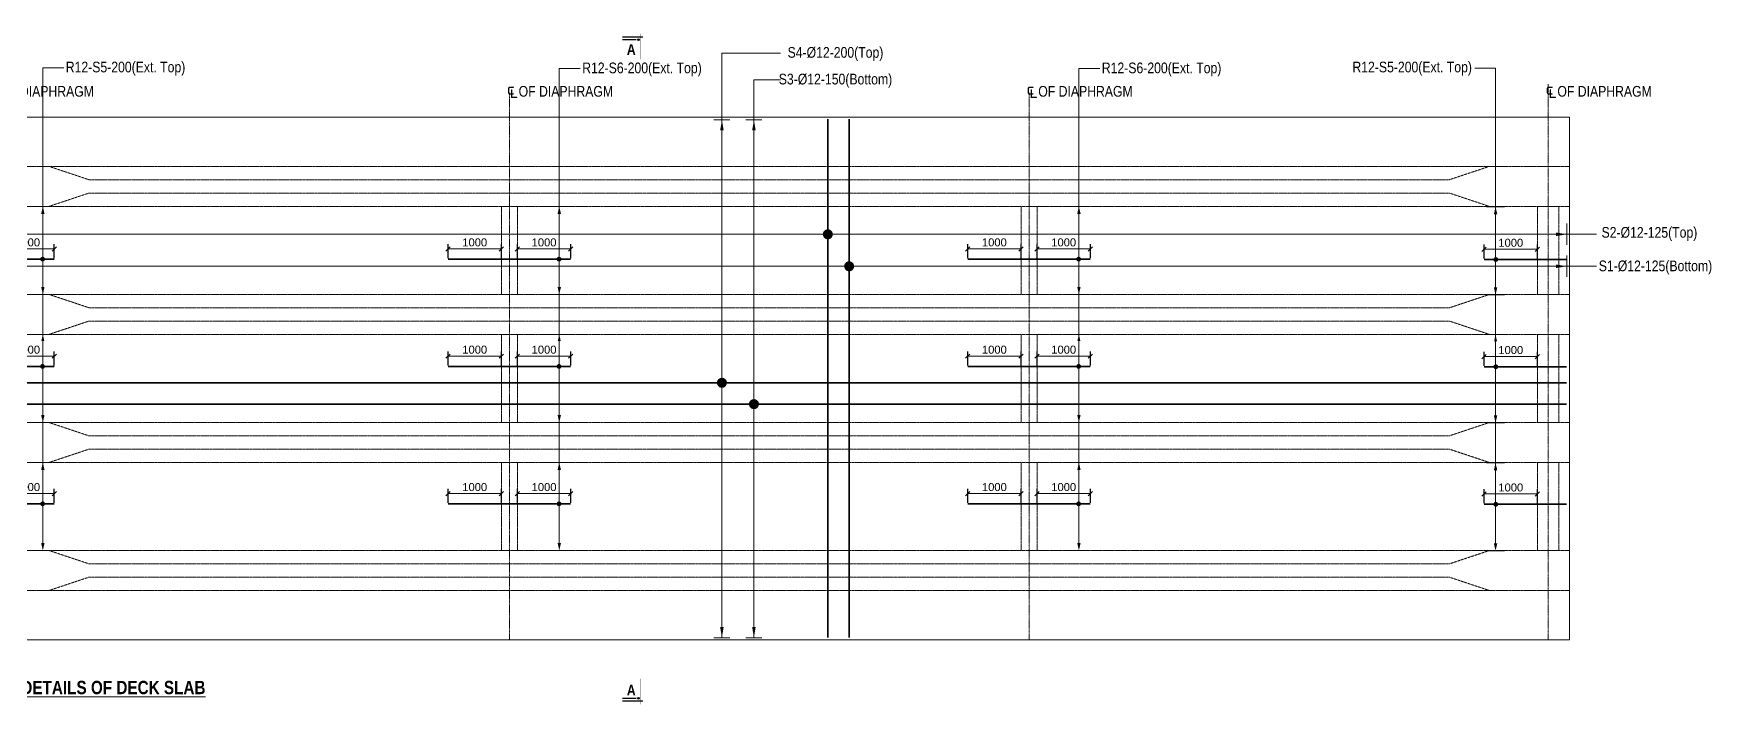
# Model space of a CAD drawing. Header units: inches. Extents: x -36047 to 217865, y -75686 to -40231.
# Drawn here: x 53171 to 84621, y -75454 to -62879 of the extents above; entities that cross this region are included whole.
import ezdxf

# ---------------------------------------------------------------- set-up
doc = ezdxf.new("R2010")
doc.units = ezdxf.units.IN
doc.header["$LTSCALE"] = 3
doc.header["$MEASUREMENT"] = 0
doc.header["$PDMODE"] = 34
for name, pattern in [('CENTER', [2, 1.25, -0.25, 0.25, -0.25]), ('DASHED', [0.75, 0.5, -0.25]), ('DASHED2', [0.375, 0.25, -0.125])]:
    doc.linetypes.add(name, pattern=pattern)
for name, color, linetype, lineweight in [('Ber', 210, 'Continuous', 35), ('Border', 250, 'Continuous', 70), ('Center Line', 9, 'Continuous', 15), ('Concrete', 4, 'Continuous', 20), ('Dimision', 4, 'Continuous', 9), ('DIMS', 150, 'Continuous', 9), ('Girder Line', 7, 'Continuous', 25), ('Text @ 100', 7, 'Continuous', 30), ('Text_Normal @ 100', 7, 'Continuous', 25), ('Text_Title @ 100', 1, 'Continuous', 20)]:
    doc.layers.add(name, color=color, linetype=linetype, lineweight=lineweight)
doc.styles.get("Standard").update_dxf_attribs({"font": 'arial.ttf'})
doc.styles.add('Swis Cn BT', font='swissc.ttf')
doc.styles.add('SWIS_B_N', font='swisscb.ttf', dxfattribs={"height": 2})
doc.styles.add('SWIS_B_T', font='swisscb.ttf', dxfattribs={"height": 2.5})
doc.styles.add('SWIS_R_N', font='swissc.ttf', dxfattribs={"height": 2})
doc.dimstyles.new('dim dot_50', dxfattribs={"dimtxt": 100, "dimasz": 20, "dimexe": 1, "dimexo": 2, "dimgap": 1, "dimtad": 1, "dimdec": 0, "dimzin": 0, "dimdsep": 46, "dimtxsty": 'Swis Cn BT', "dimblk": 'BOXBLANK', "dimcen": 0.09, "dimclrd": 256, "dimclre": 256, "dimclrt": 256, "dimadec": 0, "dimazin": 0, "dimtfac": 1, "dimtdec": 0, "dimtmove": 1, "dimatfit": 3, "dimfxl": 5, "dimtolj": 1, "dimtzin": 0, "dimlwd": -1, "dimlwe": -1, "dimarcsym": 0})
doc.dimstyles.new('ISO-25', dxfattribs={"dimtxt": 25, "dimasz": 100, "dimexe": 25, "dimexo": 10, "dimgap": 50, "dimtad": 1, "dimdec": 0, "dimtxsty": 'Standard', "dimblk": 'OBLIQUE', "dimcen": 2.5, "dimdle": 1, "dimclrd": 256, "dimclre": 256, "dimclrt": 7, "dimadec": 0, "dimazin": 0, "dimtfac": 1, "dimtdec": 0, "dimtix": 1, "dimtmove": 0, "dimatfit": 3, "dimldrblk": 'DOT', "dimfxl": 1, "dimlwd": -1, "dimarcsym": 0})

# ---------------------------------------------------------------- blocks, each defined once
blk = doc.blocks.new('A$C59DD3590')
at = {"layer": 'DIMS', "const_width": 93.8, "elevation": 0}
blk.add_lwpolyline([(47, 94, 1), (141, 94, 1)], format="xyb", close=True, dxfattribs=at)
blk = doc.blocks.new('A$C6EA41751')
at = {"color": 1}
blk.add_blockref('A$C59DD3590', (0, 0), dxfattribs=at)
blk = doc.blocks.new('_BoxBlank')
at = {"color": 0, "linetype": 'ByBlock', "lineweight": -2}
for p, q in [((-0.5, 0), (-1, 0)), ((0.5, 0.5), (-0.5, 0.5)), ((-0.5, 0.5), (-0.5, -0.5)), ((0.5, -0.5), (0.5, 0.5)), ((-0.5, -0.5), (0.5, -0.5))]:
    blk.add_line(p, q, dxfattribs=at)
blk = doc.blocks.new('_Oblique')
at = {"color": 0, "linetype": 'ByBlock', "lineweight": -2}
blk.add_line((-0.5, -0.5), (0.5, 0.5), dxfattribs=at)
blk = doc.blocks.new('*D134')
at = {"layer": 'DEFPOINTS', "color": 0, "ltscale": 10, "transparency": 16777216}
for p in [(72980, -66915), (71980, -67100), (72980, -67100)]:
    blk.add_point(p, dxfattribs=at)
at = {"layer": 'Dimision', "ltscale": 10, "transparency": 16777216}
blk.add_line((71979, -66915), (72981, -66915), dxfattribs=at)
at = {"layer": 'Dimision', "lineweight": -2, "ltscale": 10, "transparency": 16777216}
for p, q in [((71980, -67090), (71980, -66825)), ((72980, -67090), (72980, -66825))]:
    blk.add_line(p, q, dxfattribs=at)
at = {"layer": 'Dimision', "ltscale": 10, "transparency": 16777216, "xscale": 80, "yscale": 80, "zscale": 80, "rotation": 180}
blk.add_blockref('_Oblique', (71980, -66915), dxfattribs=at)
at = {"layer": 'Dimision', "ltscale": 10, "transparency": 16777216, "xscale": 80, "yscale": 80, "zscale": 80}
blk.add_blockref('_Oblique', (72980, -66915), dxfattribs=at)
at = {"layer": 'Dimision', "color": 7, "lineweight": 13, "ltscale": 10, "transparency": 16777216, "insert": (72480, -66794), "char_height": 150, "attachment_point": 5}
blk.add_mtext('1000', dxfattribs=at)
blk = doc.blocks.new('_Dot')
at = {"color": 0, "linetype": 'ByBlock', "lineweight": -2}
blk.add_line((-0.5, 0), (-1, 0), dxfattribs=at)
at = {"color": 0, "linetype": 'ByBlock', "const_width": 0.5}
blk.add_lwpolyline([(-0.25, 0, 1), (0.25, 0, 1)], format="xyb", close=True, dxfattribs=at)
blk = doc.blocks.new('*D135')
at = {"layer": 'DEFPOINTS', "color": 0, "ltscale": 10, "transparency": 16777216}
for p in [(70680, -66915), (70680, -67100), (71680, -67100)]:
    blk.add_point(p, dxfattribs=at)
at = {"layer": 'Dimision', "ltscale": 10, "transparency": 16777216}
blk.add_line((71681, -66915), (70679, -66915), dxfattribs=at)
at = {"layer": 'Dimision', "lineweight": -2, "ltscale": 10, "transparency": 16777216}
for p, q in [((70680, -67090), (70680, -66825)), ((71680, -67090), (71680, -66825))]:
    blk.add_line(p, q, dxfattribs=at)
at = {"layer": 'Dimision', "ltscale": 10, "transparency": 16777216, "xscale": 80, "yscale": 80, "zscale": 80, "rotation": 180}
blk.add_blockref('_Oblique', (70680, -66915), dxfattribs=at)
at = {"layer": 'Dimision', "ltscale": 10, "transparency": 16777216, "xscale": 80, "yscale": 80, "zscale": 80}
blk.add_blockref('_Oblique', (71680, -66915), dxfattribs=at)
at = {"layer": 'Dimision', "color": 7, "lineweight": 13, "ltscale": 10, "transparency": 16777216, "insert": (71180, -66794), "char_height": 150, "attachment_point": 5}
blk.add_mtext('1000', dxfattribs=at)
blk = doc.blocks.new('*D136')
at = {"layer": 'DEFPOINTS', "color": 0, "ltscale": 10, "transparency": 16777216}
for p in [(71980, -69110), (72980, -68926), (72980, -69110)]:
    blk.add_point(p, dxfattribs=at)
at = {"layer": 'Dimision', "lineweight": -2, "ltscale": 10, "transparency": 16777216}
for p, q in [((71980, -69100), (71980, -68836)), ((72980, -69100), (72980, -68836))]:
    blk.add_line(p, q, dxfattribs=at)
at = {"layer": 'Dimision', "ltscale": 10, "transparency": 16777216}
blk.add_line((71979, -68926), (72981, -68926), dxfattribs=at)
at = {"layer": 'Dimision', "ltscale": 10, "transparency": 16777216, "xscale": 80, "yscale": 80, "zscale": 80, "rotation": 180}
blk.add_blockref('_Oblique', (71980, -68926), dxfattribs=at)
at = {"layer": 'Dimision', "ltscale": 10, "transparency": 16777216, "xscale": 80, "yscale": 80, "zscale": 80}
blk.add_blockref('_Oblique', (72980, -68926), dxfattribs=at)
at = {"layer": 'Dimision', "color": 7, "lineweight": 13, "ltscale": 10, "transparency": 16777216, "insert": (72480, -68805), "char_height": 150, "attachment_point": 5}
blk.add_mtext('1000', dxfattribs=at)
blk = doc.blocks.new('*D137')
at = {"layer": 'DEFPOINTS', "color": 0, "ltscale": 10, "transparency": 16777216}
for p in [(70680, -68926), (70680, -69110), (71680, -69110)]:
    blk.add_point(p, dxfattribs=at)
at = {"layer": 'Dimision', "lineweight": -2, "ltscale": 10, "transparency": 16777216}
for p, q in [((70680, -69100), (70680, -68836)), ((71680, -69100), (71680, -68836))]:
    blk.add_line(p, q, dxfattribs=at)
at = {"layer": 'Dimision', "ltscale": 10, "transparency": 16777216}
blk.add_line((71681, -68926), (70679, -68926), dxfattribs=at)
at = {"layer": 'Dimision', "ltscale": 10, "transparency": 16777216, "xscale": 80, "yscale": 80, "zscale": 80, "rotation": 180}
blk.add_blockref('_Oblique', (70680, -68926), dxfattribs=at)
at = {"layer": 'Dimision', "ltscale": 10, "transparency": 16777216, "xscale": 80, "yscale": 80, "zscale": 80}
blk.add_blockref('_Oblique', (71680, -68926), dxfattribs=at)
at = {"layer": 'Dimision', "color": 7, "lineweight": 13, "ltscale": 10, "transparency": 16777216, "insert": (71180, -68805), "char_height": 150, "attachment_point": 5}
blk.add_mtext('1000', dxfattribs=at)
blk = doc.blocks.new('*D138')
at = {"layer": 'DEFPOINTS', "color": 0, "ltscale": 10, "transparency": 16777216}
for p in [(71980, -71686), (72980, -71502), (72980, -71686)]:
    blk.add_point(p, dxfattribs=at)
at = {"layer": 'Dimision', "ltscale": 10, "transparency": 16777216}
blk.add_line((71979, -71502), (72981, -71502), dxfattribs=at)
at = {"layer": 'Dimision', "lineweight": -2, "ltscale": 10, "transparency": 16777216}
for p, q in [((71980, -71676), (71980, -71412)), ((72980, -71676), (72980, -71412))]:
    blk.add_line(p, q, dxfattribs=at)
at = {"layer": 'Dimision', "ltscale": 10, "transparency": 16777216, "xscale": 80, "yscale": 80, "zscale": 80, "rotation": 180}
blk.add_blockref('_Oblique', (71980, -71502), dxfattribs=at)
at = {"layer": 'Dimision', "ltscale": 10, "transparency": 16777216, "xscale": 80, "yscale": 80, "zscale": 80}
blk.add_blockref('_Oblique', (72980, -71502), dxfattribs=at)
at = {"layer": 'Dimision', "color": 7, "lineweight": 13, "ltscale": 10, "transparency": 16777216, "insert": (72480, -71380), "char_height": 150, "attachment_point": 5}
blk.add_mtext('1000', dxfattribs=at)
blk = doc.blocks.new('*D139')
at = {"layer": 'DEFPOINTS', "color": 0, "ltscale": 10, "transparency": 16777216}
for p in [(70680, -71502), (70680, -71686), (71680, -71686)]:
    blk.add_point(p, dxfattribs=at)
at = {"layer": 'Dimision', "ltscale": 10, "transparency": 16777216}
blk.add_line((71681, -71502), (70679, -71502), dxfattribs=at)
at = {"layer": 'Dimision', "lineweight": -2, "ltscale": 10, "transparency": 16777216}
for p, q in [((70680, -71676), (70680, -71412)), ((71680, -71676), (71680, -71412))]:
    blk.add_line(p, q, dxfattribs=at)
at = {"layer": 'Dimision', "ltscale": 10, "transparency": 16777216, "xscale": 80, "yscale": 80, "zscale": 80, "rotation": 180}
blk.add_blockref('_Oblique', (70680, -71502), dxfattribs=at)
at = {"layer": 'Dimision', "ltscale": 10, "transparency": 16777216, "xscale": 80, "yscale": 80, "zscale": 80}
blk.add_blockref('_Oblique', (71680, -71502), dxfattribs=at)
at = {"layer": 'Dimision', "color": 7, "lineweight": 13, "ltscale": 10, "transparency": 16777216, "insert": (71180, -71380), "char_height": 150, "attachment_point": 5}
blk.add_mtext('1000', dxfattribs=at)
blk = doc.blocks.new('*D140')
at = {"layer": 'DEFPOINTS', "color": 0, "ltscale": 10, "transparency": 16777216}
for p in [(63240, -66915), (62240, -67100), (63240, -67100)]:
    blk.add_point(p, dxfattribs=at)
at = {"layer": 'Dimision', "ltscale": 10, "transparency": 16777216}
blk.add_line((62239, -66915), (63241, -66915), dxfattribs=at)
at = {"layer": 'Dimision', "lineweight": -2, "ltscale": 10, "transparency": 16777216}
for p, q in [((62240, -67090), (62240, -66825)), ((63240, -67090), (63240, -66825))]:
    blk.add_line(p, q, dxfattribs=at)
at = {"layer": 'Dimision', "ltscale": 10, "transparency": 16777216, "xscale": 80, "yscale": 80, "zscale": 80, "rotation": 180}
blk.add_blockref('_Oblique', (62240, -66915), dxfattribs=at)
at = {"layer": 'Dimision', "ltscale": 10, "transparency": 16777216, "xscale": 80, "yscale": 80, "zscale": 80}
blk.add_blockref('_Oblique', (63240, -66915), dxfattribs=at)
at = {"layer": 'Dimision', "color": 7, "lineweight": 13, "ltscale": 10, "transparency": 16777216, "insert": (62740, -66794), "char_height": 150, "attachment_point": 5}
blk.add_mtext('1000', dxfattribs=at)
blk = doc.blocks.new('*D141')
at = {"layer": 'DEFPOINTS', "color": 0, "ltscale": 10, "transparency": 16777216}
for p in [(60940, -66915), (60940, -67100), (61940, -67100)]:
    blk.add_point(p, dxfattribs=at)
at = {"layer": 'Dimision', "ltscale": 10, "transparency": 16777216}
blk.add_line((61941, -66915), (60939, -66915), dxfattribs=at)
at = {"layer": 'Dimision', "lineweight": -2, "ltscale": 10, "transparency": 16777216}
for p, q in [((60940, -67090), (60940, -66825)), ((61940, -67090), (61940, -66825))]:
    blk.add_line(p, q, dxfattribs=at)
at = {"layer": 'Dimision', "ltscale": 10, "transparency": 16777216, "xscale": 80, "yscale": 80, "zscale": 80, "rotation": 180}
blk.add_blockref('_Oblique', (60940, -66915), dxfattribs=at)
at = {"layer": 'Dimision', "ltscale": 10, "transparency": 16777216, "xscale": 80, "yscale": 80, "zscale": 80}
blk.add_blockref('_Oblique', (61940, -66915), dxfattribs=at)
at = {"layer": 'Dimision', "color": 7, "lineweight": 13, "ltscale": 10, "transparency": 16777216, "insert": (61440, -66794), "char_height": 150, "attachment_point": 5}
blk.add_mtext('1000', dxfattribs=at)
blk = doc.blocks.new('*D142')
at = {"layer": 'DEFPOINTS', "color": 0, "ltscale": 10, "transparency": 16777216}
for p in [(62240, -69110), (63240, -68926), (63240, -69110)]:
    blk.add_point(p, dxfattribs=at)
at = {"layer": 'Dimision', "lineweight": -2, "ltscale": 10, "transparency": 16777216}
for p, q in [((62240, -69100), (62240, -68836)), ((63240, -69100), (63240, -68836))]:
    blk.add_line(p, q, dxfattribs=at)
at = {"layer": 'Dimision', "ltscale": 10, "transparency": 16777216}
blk.add_line((62239, -68926), (63241, -68926), dxfattribs=at)
at = {"layer": 'Dimision', "ltscale": 10, "transparency": 16777216, "xscale": 80, "yscale": 80, "zscale": 80, "rotation": 180}
blk.add_blockref('_Oblique', (62240, -68926), dxfattribs=at)
at = {"layer": 'Dimision', "ltscale": 10, "transparency": 16777216, "xscale": 80, "yscale": 80, "zscale": 80}
blk.add_blockref('_Oblique', (63240, -68926), dxfattribs=at)
at = {"layer": 'Dimision', "color": 7, "lineweight": 13, "ltscale": 10, "transparency": 16777216, "insert": (62740, -68805), "char_height": 150, "attachment_point": 5}
blk.add_mtext('1000', dxfattribs=at)
blk = doc.blocks.new('*D143')
at = {"layer": 'DEFPOINTS', "color": 0, "ltscale": 10, "transparency": 16777216}
for p in [(60940, -68926), (60940, -69110), (61940, -69110)]:
    blk.add_point(p, dxfattribs=at)
at = {"layer": 'Dimision', "lineweight": -2, "ltscale": 10, "transparency": 16777216}
for p, q in [((60940, -69100), (60940, -68836)), ((61940, -69100), (61940, -68836))]:
    blk.add_line(p, q, dxfattribs=at)
at = {"layer": 'Dimision', "ltscale": 10, "transparency": 16777216}
blk.add_line((61941, -68926), (60939, -68926), dxfattribs=at)
at = {"layer": 'Dimision', "ltscale": 10, "transparency": 16777216, "xscale": 80, "yscale": 80, "zscale": 80, "rotation": 180}
blk.add_blockref('_Oblique', (60940, -68926), dxfattribs=at)
at = {"layer": 'Dimision', "ltscale": 10, "transparency": 16777216, "xscale": 80, "yscale": 80, "zscale": 80}
blk.add_blockref('_Oblique', (61940, -68926), dxfattribs=at)
at = {"layer": 'Dimision', "color": 7, "lineweight": 13, "ltscale": 10, "transparency": 16777216, "insert": (61440, -68805), "char_height": 150, "attachment_point": 5}
blk.add_mtext('1000', dxfattribs=at)
blk = doc.blocks.new('*D144')
at = {"layer": 'DEFPOINTS', "color": 0, "ltscale": 10, "transparency": 16777216}
for p in [(62240, -71686), (63240, -71502), (63240, -71686)]:
    blk.add_point(p, dxfattribs=at)
at = {"layer": 'Dimision', "ltscale": 10, "transparency": 16777216}
blk.add_line((62239, -71502), (63241, -71502), dxfattribs=at)
at = {"layer": 'Dimision', "lineweight": -2, "ltscale": 10, "transparency": 16777216}
for p, q in [((62240, -71676), (62240, -71412)), ((63240, -71676), (63240, -71412))]:
    blk.add_line(p, q, dxfattribs=at)
at = {"layer": 'Dimision', "ltscale": 10, "transparency": 16777216, "xscale": 80, "yscale": 80, "zscale": 80, "rotation": 180}
blk.add_blockref('_Oblique', (62240, -71502), dxfattribs=at)
at = {"layer": 'Dimision', "ltscale": 10, "transparency": 16777216, "xscale": 80, "yscale": 80, "zscale": 80}
blk.add_blockref('_Oblique', (63240, -71502), dxfattribs=at)
at = {"layer": 'Dimision', "color": 7, "lineweight": 13, "ltscale": 10, "transparency": 16777216, "insert": (62740, -71380), "char_height": 150, "attachment_point": 5}
blk.add_mtext('1000', dxfattribs=at)
blk = doc.blocks.new('*D145')
at = {"layer": 'DEFPOINTS', "color": 0, "ltscale": 10, "transparency": 16777216}
for p in [(60940, -71502), (60940, -71686), (61940, -71686)]:
    blk.add_point(p, dxfattribs=at)
at = {"layer": 'Dimision', "ltscale": 10, "transparency": 16777216}
blk.add_line((61941, -71502), (60939, -71502), dxfattribs=at)
at = {"layer": 'Dimision', "lineweight": -2, "ltscale": 10, "transparency": 16777216}
for p, q in [((60940, -71676), (60940, -71412)), ((61940, -71676), (61940, -71412))]:
    blk.add_line(p, q, dxfattribs=at)
at = {"layer": 'Dimision', "ltscale": 10, "transparency": 16777216, "xscale": 80, "yscale": 80, "zscale": 80, "rotation": 180}
blk.add_blockref('_Oblique', (60940, -71502), dxfattribs=at)
at = {"layer": 'Dimision', "ltscale": 10, "transparency": 16777216, "xscale": 80, "yscale": 80, "zscale": 80}
blk.add_blockref('_Oblique', (61940, -71502), dxfattribs=at)
at = {"layer": 'Dimision', "color": 7, "lineweight": 13, "ltscale": 10, "transparency": 16777216, "insert": (61440, -71380), "char_height": 150, "attachment_point": 5}
blk.add_mtext('1000', dxfattribs=at)
blk = doc.blocks.new('*D150')
at = {"layer": 'DEFPOINTS', "color": 0, "ltscale": 10, "transparency": 16777216}
for p in [(53560, -66915), (52560, -67100), (53560, -67100)]:
    blk.add_point(p, dxfattribs=at)
at = {"layer": 'Dimision', "ltscale": 10, "transparency": 16777216}
blk.add_line((52559, -66915), (53561, -66915), dxfattribs=at)
at = {"layer": 'Dimision', "lineweight": -2, "ltscale": 10, "transparency": 16777216}
for p, q in [((52560, -67090), (52560, -66825)), ((53560, -67090), (53560, -66825))]:
    blk.add_line(p, q, dxfattribs=at)
at = {"layer": 'Dimision', "ltscale": 10, "transparency": 16777216, "xscale": 80, "yscale": 80, "zscale": 80, "rotation": 180}
blk.add_blockref('_Oblique', (52560, -66915), dxfattribs=at)
at = {"layer": 'Dimision', "ltscale": 10, "transparency": 16777216, "xscale": 80, "yscale": 80, "zscale": 80}
blk.add_blockref('_Oblique', (53560, -66915), dxfattribs=at)
at = {"layer": 'Dimision', "color": 7, "lineweight": 13, "ltscale": 10, "transparency": 16777216, "insert": (53060, -66794), "char_height": 150, "attachment_point": 5}
blk.add_mtext('1000', dxfattribs=at)
blk = doc.blocks.new('*D151')
at = {"layer": 'DEFPOINTS', "color": 0, "ltscale": 10, "transparency": 16777216}
for p in [(52560, -69110), (53560, -68926), (53560, -69110)]:
    blk.add_point(p, dxfattribs=at)
at = {"layer": 'Dimision', "lineweight": -2, "ltscale": 10, "transparency": 16777216}
for p, q in [((52560, -69100), (52560, -68836)), ((53560, -69100), (53560, -68836))]:
    blk.add_line(p, q, dxfattribs=at)
at = {"layer": 'Dimision', "ltscale": 10, "transparency": 16777216}
blk.add_line((52559, -68926), (53561, -68926), dxfattribs=at)
at = {"layer": 'Dimision', "ltscale": 10, "transparency": 16777216, "xscale": 80, "yscale": 80, "zscale": 80, "rotation": 180}
blk.add_blockref('_Oblique', (52560, -68926), dxfattribs=at)
at = {"layer": 'Dimision', "ltscale": 10, "transparency": 16777216, "xscale": 80, "yscale": 80, "zscale": 80}
blk.add_blockref('_Oblique', (53560, -68926), dxfattribs=at)
at = {"layer": 'Dimision', "color": 7, "lineweight": 13, "ltscale": 10, "transparency": 16777216, "insert": (53060, -68805), "char_height": 150, "attachment_point": 5}
blk.add_mtext('1000', dxfattribs=at)
blk = doc.blocks.new('*D152')
at = {"layer": 'DEFPOINTS', "color": 0, "ltscale": 10, "transparency": 16777216}
for p in [(52560, -71686), (53560, -71502), (53560, -71686)]:
    blk.add_point(p, dxfattribs=at)
at = {"layer": 'Dimision', "ltscale": 10, "transparency": 16777216}
blk.add_line((52559, -71502), (53561, -71502), dxfattribs=at)
at = {"layer": 'Dimision', "lineweight": -2, "ltscale": 10, "transparency": 16777216}
for p, q in [((52560, -71676), (52560, -71412)), ((53560, -71676), (53560, -71412))]:
    blk.add_line(p, q, dxfattribs=at)
at = {"layer": 'Dimision', "ltscale": 10, "transparency": 16777216, "xscale": 80, "yscale": 80, "zscale": 80, "rotation": 180}
blk.add_blockref('_Oblique', (52560, -71502), dxfattribs=at)
at = {"layer": 'Dimision', "ltscale": 10, "transparency": 16777216, "xscale": 80, "yscale": 80, "zscale": 80}
blk.add_blockref('_Oblique', (53560, -71502), dxfattribs=at)
at = {"layer": 'Dimision', "color": 7, "lineweight": 13, "ltscale": 10, "transparency": 16777216, "insert": (53060, -71380), "char_height": 150, "attachment_point": 5}
blk.add_mtext('1000', dxfattribs=at)
blk = doc.blocks.new('*D153')
at = {"layer": 'DEFPOINTS', "color": 0, "ltscale": 10, "transparency": 16777216}
for p in [(80360, -66922), (80360, -67107), (81360, -67107)]:
    blk.add_point(p, dxfattribs=at)
at = {"layer": 'Dimision', "ltscale": 10, "transparency": 16777216}
blk.add_line((81361, -66922), (80359, -66922), dxfattribs=at)
at = {"layer": 'Dimision', "lineweight": -2, "ltscale": 10, "transparency": 16777216}
for p, q in [((80360, -67097), (80360, -66832)), ((81360, -67097), (81360, -66832))]:
    blk.add_line(p, q, dxfattribs=at)
at = {"layer": 'Dimision', "ltscale": 10, "transparency": 16777216, "xscale": 80, "yscale": 80, "zscale": 80, "rotation": 180}
blk.add_blockref('_Oblique', (80360, -66922), dxfattribs=at)
at = {"layer": 'Dimision', "ltscale": 10, "transparency": 16777216, "xscale": 80, "yscale": 80, "zscale": 80}
blk.add_blockref('_Oblique', (81360, -66922), dxfattribs=at)
at = {"layer": 'Dimision', "color": 7, "lineweight": 13, "ltscale": 10, "transparency": 16777216, "insert": (80860, -66801), "char_height": 150, "attachment_point": 5}
blk.add_mtext('1000', dxfattribs=at)
blk = doc.blocks.new('*D154')
at = {"layer": 'DEFPOINTS', "color": 0, "ltscale": 10, "transparency": 16777216}
for p in [(80360, -68933), (80360, -69118), (81360, -69118)]:
    blk.add_point(p, dxfattribs=at)
at = {"layer": 'Dimision', "lineweight": -2, "ltscale": 10, "transparency": 16777216}
for p, q in [((80360, -69108), (80360, -68843)), ((81360, -69108), (81360, -68843))]:
    blk.add_line(p, q, dxfattribs=at)
at = {"layer": 'Dimision', "ltscale": 10, "transparency": 16777216}
blk.add_line((81361, -68933), (80359, -68933), dxfattribs=at)
at = {"layer": 'Dimision', "ltscale": 10, "transparency": 16777216, "xscale": 80, "yscale": 80, "zscale": 80, "rotation": 180}
blk.add_blockref('_Oblique', (80360, -68933), dxfattribs=at)
at = {"layer": 'Dimision', "ltscale": 10, "transparency": 16777216, "xscale": 80, "yscale": 80, "zscale": 80}
blk.add_blockref('_Oblique', (81360, -68933), dxfattribs=at)
at = {"layer": 'Dimision', "color": 7, "lineweight": 13, "ltscale": 10, "transparency": 16777216, "insert": (80860, -68812), "char_height": 150, "attachment_point": 5}
blk.add_mtext('1000', dxfattribs=at)
blk = doc.blocks.new('*D155')
at = {"layer": 'DEFPOINTS', "color": 0, "ltscale": 10, "transparency": 16777216}
for p in [(80360, -71509), (80360, -71694), (81360, -71694)]:
    blk.add_point(p, dxfattribs=at)
at = {"layer": 'Dimision', "ltscale": 10, "transparency": 16777216}
blk.add_line((81361, -71509), (80359, -71509), dxfattribs=at)
at = {"layer": 'Dimision', "lineweight": -2, "ltscale": 10, "transparency": 16777216}
for p, q in [((80360, -71684), (80360, -71419)), ((81360, -71684), (81360, -71419))]:
    blk.add_line(p, q, dxfattribs=at)
at = {"layer": 'Dimision', "ltscale": 10, "transparency": 16777216, "xscale": 80, "yscale": 80, "zscale": 80, "rotation": 180}
blk.add_blockref('_Oblique', (80360, -71509), dxfattribs=at)
at = {"layer": 'Dimision', "ltscale": 10, "transparency": 16777216, "xscale": 80, "yscale": 80, "zscale": 80}
blk.add_blockref('_Oblique', (81360, -71509), dxfattribs=at)
at = {"layer": 'Dimision', "color": 7, "lineweight": 13, "ltscale": 10, "transparency": 16777216, "insert": (80860, -71388), "char_height": 150, "attachment_point": 5}
blk.add_mtext('1000', dxfattribs=at)

msp = doc.modelspace()

# ---------------------------------------------------------------- hatches: boundary and pattern name
at = {"layer": 'Girder Line'}
for points in [[(64493.9, -62994.6, -1), (64524.4, -62994.6, -1)], [(64493.9, -75338.1, 1), (64524.4, -75338.1, 1)]]:
    msp.add_hatch(color=256, dxfattribs=at).paths.add_polyline_path(points)

# ---------------------------------------------------------------- linework, layer by layer
at = {"color": 1, "const_width": 30}
msp.add_lwpolyline([(68458.2, -64483.6), (68458.2, -64572.2), (68458.2, -74068.6), (68458.2, -74203.6)], dxfattribs=at)
at = {"color": 1, "const_width": 30, "elevation": 0.3}
msp.add_lwpolyline([(52010, -69825.2), (81910, -69825.2)], dxfattribs=at)
at = {"layer": 'Ber', "linetype": 'DASHED', "ltscale": 2, "const_width": 30}
for points in [[(68058.2, -74203.6), (68058.2, -64627), (68058.2, -64483.6)], [(52010, -67106.8), (53560, -67106.8)], [(60940, -67106.8), (63240, -67106.8)], [(70680, -67106.8), (72980, -67106.8)], [(81910, -67114.1), (80360, -67114.1)], [(52010, -69117.8), (53560, -69117.8)], [(60940, -69117.8), (63240, -69117.8)], [(70680, -69117.8), (72980, -69117.8)], [(81910, -69125.1), (80360, -69125.1)], [(52010, -71693.6), (53560, -71693.6)], [(60940, -71693.6), (63240, -71693.6)], [(70680, -71693.6), (72980, -71693.6)], [(81910, -71700.9), (80360, -71700.9)]]:
    msp.add_lwpolyline(points, dxfattribs=at)
at = {"layer": 'Ber', "linetype": 'DASHED', "ltscale": 2, "const_width": 30, "elevation": 0.3}
msp.add_lwpolyline([(52010, -69425.2), (81910, -69425.2)], dxfattribs=at)
at = {"layer": 'Border', "color": 7, "lineweight": 13, "ltscale": 10}
for points in [[(53344.9, -63519.8), (53344.9, -72427.2)], [(53344.9, -63519.8), (53736.2, -63519.8)], [(80575, -63527.1), (80183.8, -63527.1)], [(80575, -63527.1), (80575, -72434.5)], [(63024.9, -63536.1), (63024.9, -72427.2)], [(63024.9, -63536.1), (63416.2, -63536.1)], [(72764.9, -63536.1), (72764.9, -72427.2)], [(72764.9, -63536.1), (73156.2, -63536.1)], [(53175.9, -66118.6), (53513.9, -66118.6)], [(62855.9, -66118.6), (63193.9, -66118.6)], [(72595.9, -66118.6), (72933.9, -66118.6)], [(80744, -66125.9), (80406.1, -66125.9)], [(53175.9, -67768.6), (53513.9, -67768.6)], [(62855.9, -67768.6), (63193.9, -67768.6)], [(72595.9, -67768.6), (72933.9, -67768.6)], [(80744, -67775.9), (80406.1, -67775.9)], [(53175.9, -68518.6), (53513.9, -68518.6)], [(62855.9, -68518.6), (63193.9, -68518.6)], [(72595.9, -68518.6), (72933.9, -68518.6)], [(53175.9, -70168.6), (53513.9, -70168.6)], [(62855.9, -70168.6), (63193.9, -70168.6)], [(72595.9, -70168.6), (72933.9, -70168.6)], [(80744, -70175.9), (80406.1, -70175.9)], [(53175.9, -70918.6), (53513.9, -70918.6)], [(62855.9, -70918.6), (63193.9, -70918.6)], [(72595.9, -70918.6), (72933.9, -70918.6)], [(80744, -70925.9), (80406.1, -70925.9)], [(53175.9, -72568.6), (53513.9, -72568.6)], [(62855.9, -72568.6), (63193.9, -72568.6)], [(72595.9, -72568.6), (72933.9, -72568.6)], [(80744, -72575.9), (80406.1, -72575.9)]]:
    msp.add_lwpolyline(points, dxfattribs=at)
at = {"layer": 'Border', "color": 2, "ltscale": 10}
for points in [[(53344.9, -66118.6, 0, 64, 0), (53344.9, -66259.9, 64, 64, 0)], [(63024.9, -66118.6, 0, 64, 0), (63024.9, -66259.9, 64, 64, 0)], [(72764.9, -66118.6, 0, 64, 0), (72764.9, -66259.9, 64, 64, 0)], [(80575, -66125.9, 0, 64, 0), (80575, -66267.2, 64, 64, 0)], [(53344.9, -67768.6, 0, 64, 0), (53344.9, -67627.2, 64, 64, 0)], [(63024.9, -67768.6, 0, 64, 0), (63024.9, -67627.2, 64, 64, 0)], [(72764.9, -67768.6, 0, 64, 0), (72764.9, -67627.2, 64, 64, 0)], [(80575, -67775.9, 0, 64, 0), (80575, -67634.5, 64, 64, 0)], [(53344.9, -68518.6, 0, 56, 0), (53344.9, -68642.2, 56, 56, 0)], [(63024.9, -68518.6, 0, 56, 0), (63024.9, -68642.2, 56, 56, 0)], [(72764.9, -68518.6, 0, 56, 0), (72764.9, -68642.2, 56, 56, 0)], [(80575, -68525.9, 0, 56, 0), (80575, -68649.5, 56, 56, 0)], [(53344.9, -70168.6, 0, 64, 0), (53344.9, -70027.2, 64, 64, 0)], [(63024.9, -70168.6, 0, 64, 0), (63024.9, -70027.2, 64, 64, 0)], [(72764.9, -70168.6, 0, 64, 0), (72764.9, -70027.2, 64, 64, 0)], [(80575, -70175.9, 0, 64, 0), (80575, -70034.5, 64, 64, 0)], [(53344.9, -70918.6, 0, 64, 0), (53344.9, -71059.9, 64, 64, 0)], [(63024.9, -70918.6, 0, 64, 0), (63024.9, -71059.9, 64, 64, 0)], [(72764.9, -70918.6, 0, 64, 0), (72764.9, -71059.9, 64, 64, 0)], [(80575, -70925.9, 0, 64, 0), (80575, -71067.2, 64, 64, 0)], [(53344.9, -72568.6, 0, 64, 0), (53344.9, -72427.2, 64, 64, 0)], [(63024.9, -72568.6, 0, 64, 0), (63024.9, -72427.2, 64, 64, 0)], [(72764.9, -72568.6, 0, 64, 0), (72764.9, -72427.2, 64, 64, 0)], [(80575, -72575.9, 0, 64, 0), (80575, -72434.5, 64, 64, 0)]]:
    msp.add_lwpolyline(points, format="xyseb", dxfattribs=at)
at = {"layer": 'Border', "color": 2, "ltscale": 10, "const_width": 44.4}
for points in [[(53317.3, -67106.8, 1), (53362.9, -67106.8, 1)], [(62997.3, -67106.8, 1), (63042.9, -67106.8, 1)], [(72737.3, -67106.8, 1), (72782.9, -67106.8, 1)], [(80602.6, -67114.1, -1), (80557, -67114.1, -1)], [(53317.3, -69117.8, 1), (53362.9, -69117.8, 1)], [(62997.3, -69117.8, 1), (63042.9, -69117.8, 1)], [(72737.3, -69117.8, 1), (72782.9, -69117.8, 1)], [(80602.6, -69125.1, -1), (80557, -69125.1, -1)], [(53317.3, -71693.6, 1), (53362.9, -71693.6, 1)], [(62997.3, -71693.6, 1), (63042.9, -71693.6, 1)], [(72737.3, -71693.6, 1), (72782.9, -71693.6, 1)], [(80602.6, -71700.9, -1), (80557, -71700.9, -1)]]:
    msp.add_lwpolyline(points, format="xyb", close=True, dxfattribs=at)
at = {"layer": 'Center Line', "linetype": 'CENTER', "ltscale": 0.1}
for p, q in [((81560, -74243.6), (81560, -63827.1)), ((62090, -74243.6), (62090, -63981.6)), ((62090, -74243.6), (62090, -63981.6)), ((71830, -74243.6), (71830, -63981.6)), ((71830, -74243.6), (71830, -63981.6))]:
    msp.add_line(p, q, dxfattribs=at)
at = {"layer": 'Concrete', "color": 4, "linetype": 'DASHED2', "ltscale": 1.5}
for p, q in [((81960, -65368.6), (51960, -65368.6)), ((53460, -65368.6), (54210, -65618.6)), ((80460, -65368.6), (79710, -65618.6)), ((54210, -65618.6), (79710, -65618.6)), ((53460, -66118.6), (54210, -65868.6)), ((54210, -65868.6), (79710, -65868.6)), ((80460, -66118.6), (79710, -65868.6)), ((81960, -66118.6), (51960, -66118.6)), ((61940, -67768.6), (61940, -66118.6)), ((62240, -67768.6), (62240, -66118.6)), ((71680, -67768.6), (71680, -66118.6)), ((71980, -67768.6), (71980, -66118.6)), ((81360, -66118.6), (81360, -67768.6)), ((81760, -66118.6), (81760, -67768.6)), ((81960, -67768.6), (51960, -67768.6)), ((53460, -67768.6), (54210, -68018.6)), ((80460, -67768.6), (79710, -68018.6)), ((54210, -68018.6), (79710, -68018.6)), ((81960, -68518.6), (51960, -68518.6)), ((53460, -68518.6), (54210, -68268.6)), ((54210, -68268.6), (79710, -68268.6)), ((61940, -68518.6), (61940, -70168.6)), ((62240, -68518.6), (62240, -70168.6)), ((71680, -68518.6), (71680, -70168.6)), ((71980, -68518.6), (71980, -70168.6)), ((80460, -68518.6), (79710, -68268.6)), ((81360, -70168.6), (81360, -68518.6)), ((81760, -70168.6), (81760, -68518.6)), ((81960, -70168.6), (51960, -70168.6)), ((53460, -70168.6), (54210, -70418.6)), ((54210, -70418.6), (79710, -70418.6)), ((80460, -70168.6), (79710, -70418.6)), ((53460, -70918.6), (54210, -70668.6)), ((54210, -70668.6), (79710, -70668.6)), ((80460, -70918.6), (79710, -70668.6)), ((81960, -70918.6), (51960, -70918.6)), ((61940, -70918.6), (61940, -72568.6)), ((62240, -70918.6), (62240, -72568.6)), ((71680, -70918.6), (71680, -72568.6)), ((71980, -70918.6), (71980, -72568.6)), ((81360, -72568.6), (81360, -70918.6)), ((81760, -72568.6), (81760, -70918.6)), ((81960, -72568.6), (51960, -72568.6)), ((53460, -72568.6), (54210, -72818.6)), ((80460, -72568.6), (79710, -72818.6)), ((54210, -72818.6), (79710, -72818.6)), ((53460, -73318.6), (54210, -73068.6)), ((54210, -73068.6), (79710, -73068.6)), ((80460, -73318.6), (79710, -73068.6)), ((81960, -73318.6), (51960, -73318.6))]:
    msp.add_line(p, q, dxfattribs=at)
at = {"layer": 'Concrete', "color": 4, "ltscale": 1.5}
msp.add_lwpolyline([(51960, -64443.6), (81960, -64443.6), (81960, -74243.6), (51960, -74243.6)], close=True, dxfattribs=at)
at = {"layer": 'Dimision'}
for p, q in [((66223.3, -64493.6), (65923.3, -64493.6)), ((66823.3, -64493.6), (66523.3, -64493.6)), ((81910, -66841.7), (81910, -66441.7)), ((82463.9, -66641.7), (81910, -66641.7)), ((81910, -67441.3), (81910, -67041.3)), ((82463.9, -67241.3), (81910, -67241.3)), ((66223.3, -74203.6), (65923.3, -74203.6)), ((66823.3, -74203.6), (66523.3, -74203.6))]:
    msp.add_line(p, q, dxfattribs=at)
for points in [[(66073.3, -64493.6), (66073.3, -63245.5), (67173.6, -63245.5)], [(66673.3, -64493.6), (66673.3, -63745.5), (67173.6, -63745.5)]]:
    msp.add_lwpolyline(points, dxfattribs=at)
at = {"layer": 'Girder Line'}
for points, const_width in [([(64548.4, -63361.7), (64548.4, -62881)], 3.66), ([(64596.6, -62944.9), (64204.9, -62944.9)], 24.4), ([(64471.4, -62995.3), (64204.9, -62995.3)], 24.4), ([(64548.4, -74971.1), (64548.4, -75451.8)], 3.66), ([(64471.4, -75337.5), (64204.9, -75337.5)], 24.4), ([(64596.6, -75387.9), (64204.9, -75387.9)], 24.4)]:
    msp.add_lwpolyline(points, dxfattribs=dict(at, const_width=const_width))
for centre in [(64509.2, -62994.6), (64509.2, -75338.1)]:
    msp.add_circle(centre, 15.2, dxfattribs=at)

# ---------------------------------------------------------------- block references
at = {"color": 1}
for p in [(67964.4, -66735.4, -0.3), (68364.4, -67335.1, -0.3), (65979.6, -69518.9, -0.3), (66579.6, -69918.9, -0.3)]:
    msp.add_blockref('A$C6EA41751', p, dxfattribs=at)

# ---------------------------------------------------------------- texts
at = {"layer": 'Text @ 100', "style": 'SWIS_B_N'}
for p in [(64291.1, -63278.8), (64291.1, -75285.6)]:
    msp.add_text('A', height=200, dxfattribs=at).set_placement(p)
at = {"layer": 'Text_Normal @ 100', "char_height": 200, "style": 'SWIS_R_N'}
for s, insert, width, attachment_point in [('\\A1;S4-%%C12-200(Top)', (68202, -63262.3), 1438.59, 5), ('\\A1;R12-S5-200(Ext. Top)', (54895, -63536.6), 2409.296, 5), ('\\A1;R12-S6-200(Ext. Top)', (64575, -63552.9), 2409.296, 5), ('\\A1;R12-S6-200(Ext. Top)', (74315, -63552.9), 2409.296, 5), ('\\A1;R12-S5-200(Ext. Top)', (79011.9, -63536.6), 2409.296, 5), ('\\A1;S3-%%C12-150(Bottom)', (68202, -63762.3), 3640.514, 5), ('{\\fISOCPEUR|b0|i0|c0|p34;\\H1.25x;℄} OF DIAPHRAGM', (52310.8, -63811.8), 3326.969, 1), ('{\\fISOCPEUR|b0|i0|c0|p34;\\H1.25x;℄} OF DIAPHRAGM', (62040.8, -63811.8), 3326.969, 1), ('{\\fISOCPEUR|b0|i0|c0|p34;\\H1.25x;℄} OF DIAPHRAGM', (71780.8, -63811.8), 3326.969, 1), ('{\\fISOCPEUR|b0|i0|c0|p34;\\H1.25x;℄} OF DIAPHRAGM', (81510.8, -63811.8), 3326.969, 1), ('\\A1;S1-%%C12-125(Bottom)', (83572.3, -67263.5), 547.104, 5)]:
    msp.add_mtext(s, dxfattribs=dict(at, insert=insert, width=width, attachment_point=attachment_point))
at = {"layer": 'Text_Normal @ 100', "insert": (83459.1, -66635.5), "char_height": 200, "attachment_point": 5, "style": 'SWIS_R_N'}
msp.add_mtext('\\A1;S2-%%C12-125(Top)', dxfattribs=at)
at = {"layer": 'Text_Title @ 100', "style": 'SWIS_B_T'}
msp.add_text('%%UREINF. DETAILS OF DECK SLAB', height=250, dxfattribs=at).set_placement((51923.3, -75261.2))

# ---------------------------------------------------------------- dimensions: what is measured, and where the dimension line sits
at = {"layer": 'Dimision', "lineweight": 13, "ltscale": 10}
for base, p1, p2, picture, middle in [((53560, -66915.1), (52560, -67099.5), (53560, -67099.5), '*D150', (53060, -66793.6)), ((63240, -66915.1), (62240, -67099.5), (63240, -67099.5), '*D140', (62740, -66793.6)), ((72980, -66915.1), (71980, -67099.5), (72980, -67099.5), '*D134', (72480, -66793.6)), ((53560, -68926.1), (52560, -69110.5), (53560, -69110.5), '*D151', (53060, -68804.5)), ((63240, -68926.1), (62240, -69110.5), (63240, -69110.5), '*D142', (62740, -68804.5)), ((72980, -68926.1), (71980, -69110.5), (72980, -69110.5), '*D136', (72480, -68804.5)), ((53560, -71502), (52560, -71686.3), (53560, -71686.3), '*D152', (53060, -71380.4)), ((63240, -71502), (62240, -71686.3), (63240, -71686.3), '*D144', (62740, -71380.4)), ((72980, -71502), (71980, -71686.3), (72980, -71686.3), '*D138', (72480, -71380.4))]:
    dim = msp.add_linear_dim(base=base, p1=p1, p2=p2, dimstyle='ISO-25', override={"dimtxt": 150, "dimasz": 80, "dimexe": 90, "dimgap": 45}, dxfattribs=at)
    dim.commit()
    dim.dimension.update_dxf_attribs({"geometry": picture, "text_midpoint": middle})
for base, p1, p2, picture, middle in [((60940, -66915.1), (61940, -67099.5), (60940, -67099.5), '*D141', (61440, -66793.6)), ((70680, -66915.1), (71680, -67099.5), (70680, -67099.5), '*D135', (71180, -66793.6)), ((80360, -66922.4), (81360, -67106.8), (80360, -67106.8), '*D153', (80860, -66800.9)), ((60940, -68926.1), (61940, -69110.5), (60940, -69110.5), '*D143', (61440, -68804.5)), ((70680, -68926.1), (71680, -69110.5), (70680, -69110.5), '*D137', (71180, -68804.5)), ((80360, -68933.4), (81360, -69117.8), (80360, -69117.8), '*D154', (80860, -68811.8)), ((60940, -71502), (61940, -71686.3), (60940, -71686.3), '*D145', (61440, -71380.4)), ((70680, -71502), (71680, -71686.3), (70680, -71686.3), '*D139', (71180, -71380.4)), ((80360, -71509.3), (81360, -71693.6), (80360, -71693.6), '*D155', (80860, -71387.7))]:
    dim = msp.add_linear_dim(base=base, p1=p1, p2=p2, angle=180, dimstyle='ISO-25', override={"dimtxt": 150, "dimasz": 80, "dimexe": 90, "dimgap": 45}, dxfattribs=at)
    dim.commit()
    dim.dimension.update_dxf_attribs({"geometry": picture, "text_midpoint": middle})

# ---------------------------------------------------------------- leaders
at = {"layer": 'Dimision'}
for points, override in [([(66073.3, -64493.6), (66073.3, -74203.6)], {"dimasz": 200, "dimtad": 0}), ([(66073.3, -74203.6), (66073.3, -64493.6)], {"dimasz": 200, "dimgap": 1, "dimtad": 0}), ([(66673.3, -64493.6), (66673.3, -74203.6)], {"dimasz": 200, "dimtad": 0}), ([(66673.3, -74203.6), (66673.3, -64493.6)], {"dimasz": 200, "dimgap": 1, "dimtad": 0}), ([(81910, -66641.7), (52010, -66641.7)], {"dimasz": 200, "dimtad": 0}), ([(52010, -66641.7), (81910, -66641.7)], {"dimasz": 200, "dimtad": 0}), ([(81910, -67241.3), (52010, -67241.3)], {"dimasz": 200, "dimtad": 0}), ([(52010, -67241.3), (81910, -67241.3)], {"dimasz": 200, "dimtad": 0})]:
    msp.add_leader(points, dimstyle='dim dot_50', override=override, dxfattribs=at)

doc.saveas('drawing.dxf')
